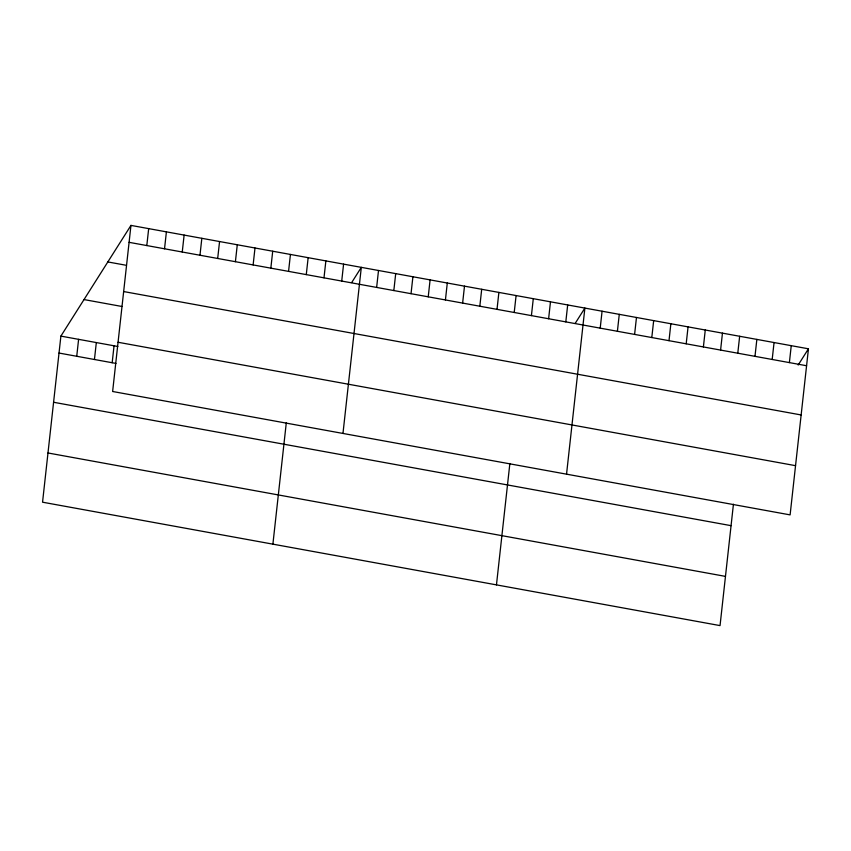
<?xml version="1.0" encoding="UTF-8"?>
<svg xmlns="http://www.w3.org/2000/svg" width="851" height="851" viewBox="0 0 851 851"><rect width="100%" height="100%" fill="white"/><g stroke="black" fill="none" stroke-linecap="round" stroke-linejoin="round"><path stroke-width="1.28" d="M130.958 225.398L112.63 391.492L790.111 514.887L808.45 348.804L130.958 225.398L60.889 336.113L42.55 502.196L720.042 625.602L733.434 504.207M76.739 356.271L78.6 339.336M94.45 359.505L96.323 342.57M112.172 362.728L114.045 345.793M146.808 245.556L148.68 228.621M164.53 248.79L166.402 231.855M182.252 252.013L184.124 235.078M199.974 255.247L201.836 238.312M217.686 258.47L219.558 241.535M235.408 261.693L237.28 244.758M253.13 264.927L254.992 247.992M270.841 268.15L272.714 251.215M288.563 271.384L290.436 254.449M272.894 544.161L286.298 422.766M306.286 274.607L308.147 257.672M323.997 277.83L325.869 260.895M341.719 281.064L343.591 264.129M342.974 433.446L361.313 267.352L351.676 282.575M376.642 287.425L378.504 270.49M393.832 290.553L395.704 273.618M411.033 293.691L412.905 276.756M428.234 296.818L430.095 279.883M445.424 299.956L447.296 283.021M462.625 303.084L464.497 286.149M479.826 306.222L481.698 289.287M497.016 309.349L498.888 292.414M514.217 312.477L516.089 295.552M496.463 584.882L509.866 463.487M531.418 315.615L533.29 298.68M548.618 318.742L550.48 301.807M565.809 321.88L567.681 304.945M566.543 474.167L584.882 308.073L575.244 323.295M600.21 328.146L602.072 311.211M617.4 331.273L619.273 314.338M634.601 334.411L636.474 317.476M651.802 337.539L653.674 320.604M669.003 340.677L670.865 323.742M686.193 343.804L688.065 326.869M703.394 346.942L705.266 330.007M720.595 350.069L722.456 333.135M737.785 353.208L739.657 336.273M754.986 356.335L756.858 339.4M772.187 359.473L774.059 342.538M789.388 362.6L791.249 345.666M798.174 365.036L808.45 348.804M129.097 242.333L806.578 365.739M107.843 261.938L125.554 265.161M123.661 291.553L801.142 414.958M84.015 299.573L121.98 306.488M118.066 342.272L795.547 465.667M60.889 336.113L117.842 346.485M59.017 353.048L115.97 363.42M53.581 402.268L731.073 525.663M47.986 452.977L725.467 576.382"/></g></svg>
